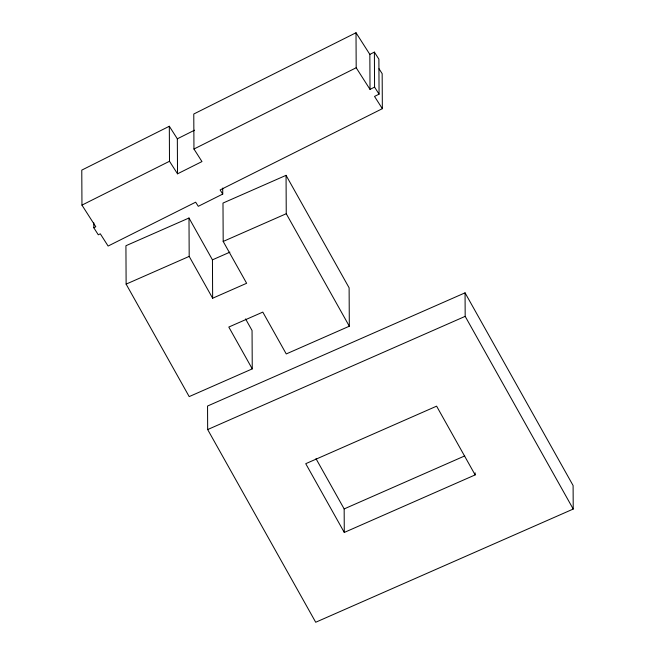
<?xml version="1.0" encoding="UTF-8"?>
<svg xmlns="http://www.w3.org/2000/svg" width="655" height="655" viewBox="0 0 655 655"><rect width="100%" height="100%" fill="white"/><g stroke="black" fill="none" stroke-linecap="round" stroke-linejoin="round"><path stroke-width="0.98" d="M369.838 54.39L374.39 52.113L374.57 87.115L370.018 89.391L369.838 54.39L356.009 32.75L193.774 114.019L193.954 149.021L201.969 161.572L177.521 173.821L177.333 138.811L169.317 126.268L81.777 170.12L81.957 205.121L95.794 226.761L93.804 227.76L98.299 234.801L100.289 233.802L108.116 246.043L195.657 202.19L198.293 206.317L222.741 194.068L222.708 188.067M177.333 138.811L194.543 130.198M81.957 205.121L169.498 161.269L169.317 126.268M193.954 149.021L356.189 67.752L356.009 32.75M374.39 52.113L378.885 59.146L379.065 94.156L374.521 96.432L382.348 108.673L220.113 189.942L222.741 194.068M252.257 368.88L228.8 327.05L262.802 312.107L286.251 353.937L349.32 326.215L349.115 287.823L286.055 175.344L222.987 203.066L223.191 241.449L246.64 283.279L212.646 298.23L212.441 259.839L188.992 218.009L125.924 245.731L126.128 284.123L189.189 396.602L252.257 368.88L252.052 330.497L245.568 318.928M126.128 284.123L189.189 256.4L188.992 218.009M223.191 241.449L286.251 213.727L286.055 175.344M212.441 259.839L229.897 252.167M465.058 292.834L207.545 406.034L207.668 429.557L315.71 622.25L573.223 509.05L573.1 485.535L465.058 292.834L465.181 316.357L573.223 509.05M207.668 429.557L465.181 316.357M475.137 472.869L475.153 474.908L344.284 532.441L344.162 508.919L464.747 455.913M379.032 68.775L382.16 73.671L382.348 108.673M374.57 87.115L379.065 94.156M356.189 67.752L370.018 89.391M169.498 161.269L177.521 173.821M475.153 474.908L436.607 406.165L305.738 463.691L344.284 532.441M286.251 213.727L349.32 326.215M315.997 458.68L344.162 508.919M189.189 256.4L212.646 298.23M93.78 222.757L93.804 227.76"/></g></svg>
